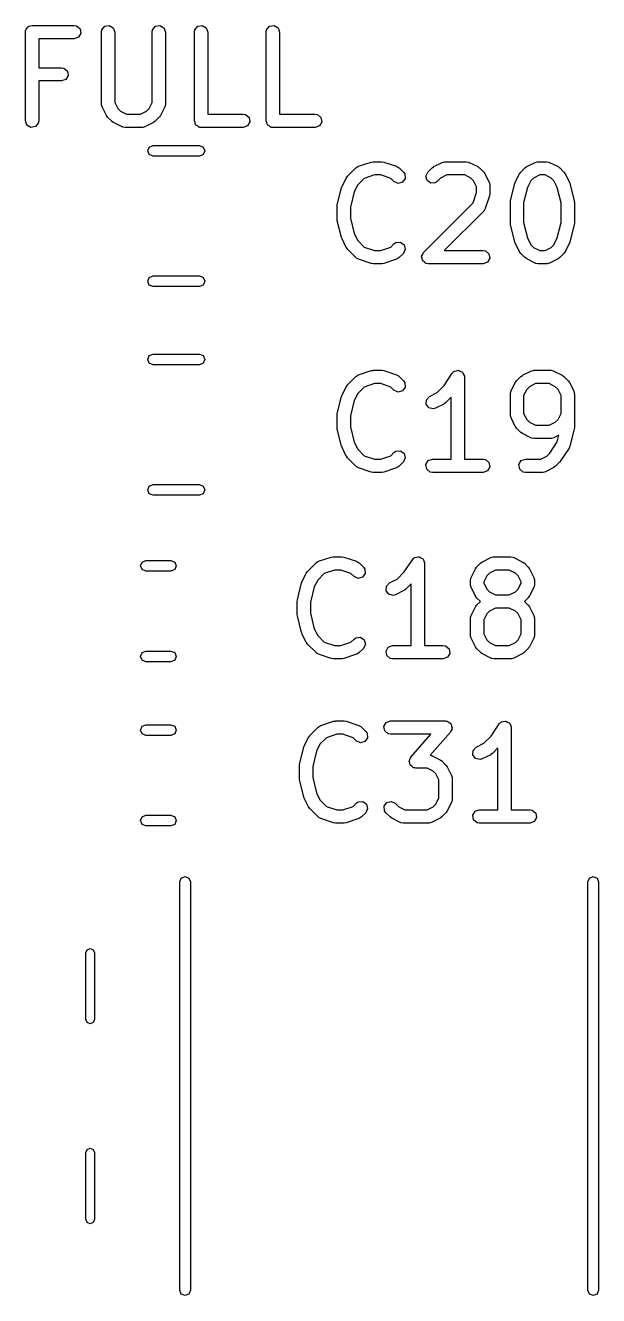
# Model space of a CAD drawing. Extents: x 22.5 to 93.3, y -73 to -49.
# Drawn here: x 75.71 to 82.17, y -63.41 to -49.1 of the extents above; entities that cross this region are included whole.
import ezdxf

# ---------------------------------------------------------------- set-up
doc = ezdxf.new("R2010")
doc.units = 0
doc.layers.add('BLACK', color=7, linetype='CONTINUOUS')

msp = doc.modelspace()

# ---------------------------------------------------------------- linework, layer by layer
at = {"layer": 'BLACK', "linetype": 'CONTINUOUS'}
for p, q in [((75.7131, -49.1776), (75.7148, -49.1679)), ((75.7131, -50.1776), (75.7131, -49.1776)), ((75.7142, -49.1646), (75.7159, -49.1617)), ((75.7148, -49.1679), (75.7142, -49.1646)), ((75.7159, -49.1617), (75.7176, -49.152)), ((75.7176, -49.152), (75.7301, -49.137)), ((75.7301, -49.137), (75.7399, -49.1202)), ((75.7399, -49.1202), (75.7462, -49.1179)), ((75.7462, -49.1179), (75.7506, -49.1127)), ((75.7506, -49.1127), (75.7698, -49.1093)), ((75.7698, -49.1093), (75.7881, -49.1026)), ((75.7881, -49.1026), (76.2643, -49.1026)), ((76.2643, -49.1026), (76.2899, -49.1071)), ((76.2899, -49.1071), (76.3292, -49.1401)), ((76.3381, -49.1906), (76.3125, -49.2351)), ((76.3292, -49.1401), (76.3381, -49.1906)), ((76.5702, -49.1776), (76.5748, -49.152)), ((76.5702, -49.9871), (76.5702, -49.1776)), ((76.5748, -49.152), (76.6077, -49.1127)), ((76.6077, -49.1127), (76.6583, -49.1038)), ((76.6583, -49.1038), (76.7027, -49.1294)), ((76.7027, -49.1294), (76.7202, -49.1776)), ((76.7202, -49.1776), (76.7202, -49.9694)), ((77.1417, -49.1776), (77.1462, -49.152)), ((77.1417, -49.9694), (77.1417, -49.1776)), ((77.1462, -49.152), (77.1792, -49.1127)), ((77.1792, -49.1127), (77.2297, -49.1038)), ((77.2297, -49.1038), (77.2741, -49.1294)), ((77.2741, -49.1294), (77.2917, -49.1776)), ((77.2917, -49.1776), (77.2917, -49.9871)), ((77.6179, -49.1776), (77.6224, -49.152)), ((77.6179, -50.1776), (77.6179, -49.1776)), ((77.6224, -49.152), (77.6554, -49.1127)), ((77.6554, -49.1127), (77.7059, -49.1038)), ((77.7059, -49.1038), (77.7503, -49.1294)), ((77.7503, -49.1294), (77.7679, -49.1776)), ((77.7679, -49.1776), (77.7679, -50.1026)), ((78.4274, -49.1776), (78.4319, -49.152)), ((78.4274, -50.1776), (78.4274, -49.1776)), ((78.4319, -49.152), (78.4649, -49.1127)), ((78.4649, -49.1127), (78.5154, -49.1038)), ((78.5154, -49.1038), (78.5598, -49.1294)), ((78.5598, -49.1294), (78.5774, -49.1776)), ((78.5774, -49.1776), (78.5774, -50.1026)), ((76.2643, -49.2526), (75.8631, -49.2526)), ((75.8631, -49.2526), (75.8631, -49.5788)), ((76.3125, -49.2351), (76.2643, -49.2526)), ((75.8631, -49.5788), (76.1214, -49.5788)), ((76.1214, -49.5788), (76.1471, -49.5833)), ((76.1471, -49.5833), (76.1864, -49.6163)), ((76.1864, -49.6163), (76.1953, -49.6668)), ((76.1214, -49.7288), (75.8631, -49.7288)), ((75.8631, -49.7288), (75.8631, -50.1776)), ((76.1696, -49.7113), (76.1214, -49.7288)), ((76.1953, -49.6668), (76.1696, -49.7113)), ((76.5718, -49.9914), (76.5702, -49.9871)), ((76.5707, -49.9957), (76.5718, -49.9914)), ((76.5782, -50.0207), (76.5707, -49.9957)), ((76.6258, -50.1159), (76.5782, -50.0207)), ((76.7202, -49.9694), (76.7545, -50.038)), ((76.7545, -50.038), (76.7849, -50.0684)), ((76.7849, -50.0684), (76.8534, -50.1026)), ((77.0085, -50.1026), (77.077, -50.0684)), ((77.077, -50.0684), (77.1074, -50.038)), ((77.1074, -50.038), (77.1417, -49.9694)), ((77.2837, -50.0207), (77.2361, -50.1159)), ((77.2843, -50.0162), (77.2837, -50.0207)), ((77.2871, -50.0128), (77.2843, -50.0162)), ((77.2917, -49.9871), (77.2871, -50.0128)), ((75.7306, -50.2258), (75.7131, -50.1776)), ((75.8586, -50.2033), (75.8256, -50.2426)), ((75.8631, -50.1776), (75.8586, -50.2033)), ((76.627, -50.117), (76.6258, -50.1159)), ((76.6398, -50.1354), (76.627, -50.117)), ((76.6874, -50.183), (76.6398, -50.1354)), ((76.6889, -50.1837), (76.6874, -50.183)), ((76.7069, -50.1971), (76.6889, -50.1837)), ((76.8022, -50.2447), (76.7069, -50.1971)), ((76.8534, -50.1026), (77.0085, -50.1026)), ((77.155, -50.1971), (77.0597, -50.2447)), ((77.1561, -50.1959), (77.155, -50.1971)), ((77.1745, -50.183), (77.1561, -50.1959)), ((77.2221, -50.1354), (77.1745, -50.183)), ((77.2228, -50.1339), (77.2221, -50.1354)), ((77.2361, -50.1159), (77.2228, -50.1339)), ((77.6245, -50.1959), (77.6179, -50.1776)), ((77.6279, -50.2151), (77.6245, -50.1959)), ((77.6331, -50.2195), (77.6279, -50.2151)), ((77.7679, -50.1026), (78.169, -50.1026)), ((78.169, -50.1026), (78.1947, -50.1071)), ((78.1947, -50.1071), (78.234, -50.1401)), ((78.2429, -50.1906), (78.2173, -50.2351)), ((78.234, -50.1401), (78.2429, -50.1906)), ((78.434, -50.1959), (78.4274, -50.1776)), ((78.4374, -50.2151), (78.434, -50.1959)), ((78.4426, -50.2195), (78.4374, -50.2151)), ((78.5774, -50.1026), (78.9786, -50.1026)), ((78.9786, -50.1026), (79.0042, -50.1071)), ((79.0042, -50.1071), (79.0435, -50.1401)), ((79.0524, -50.1906), (79.0268, -50.2351)), ((79.0435, -50.1401), (79.0524, -50.1906)), ((75.7751, -50.2515), (75.7306, -50.2258)), ((75.8256, -50.2426), (75.7751, -50.2515)), ((76.8066, -50.2452), (76.8022, -50.2447)), ((76.8101, -50.2481), (76.8066, -50.2452)), ((76.8357, -50.2526), (76.8101, -50.2481)), ((77.0262, -50.2526), (76.8357, -50.2526)), ((77.0304, -50.2511), (77.0262, -50.2526)), ((77.0348, -50.2521), (77.0304, -50.2511)), ((77.0597, -50.2447), (77.0348, -50.2521)), ((77.6354, -50.2258), (77.6331, -50.2195)), ((77.6523, -50.2356), (77.6354, -50.2258)), ((77.6672, -50.2481), (77.6523, -50.2356)), ((77.6769, -50.2498), (77.6672, -50.2481)), ((77.6798, -50.2515), (77.6769, -50.2498)), ((77.6831, -50.2509), (77.6798, -50.2515)), ((77.6929, -50.2526), (77.6831, -50.2509)), ((78.169, -50.2526), (77.6929, -50.2526)), ((78.2173, -50.2351), (78.169, -50.2526)), ((78.4449, -50.2258), (78.4426, -50.2195)), ((78.4618, -50.2356), (78.4449, -50.2258)), ((78.4767, -50.2481), (78.4618, -50.2356)), ((78.4865, -50.2498), (78.4767, -50.2481)), ((78.4894, -50.2515), (78.4865, -50.2498)), ((78.4926, -50.2509), (78.4894, -50.2515)), ((78.5024, -50.2526), (78.4926, -50.2509)), ((78.9786, -50.2526), (78.5024, -50.2526)), ((79.0268, -50.2351), (78.9786, -50.2526)), ((77.0912, -50.515), (77.1088, -50.4726)), ((77.1088, -50.4726), (77.1512, -50.455)), ((77.1512, -50.455), (77.6738, -50.455)), ((77.6738, -50.455), (77.7162, -50.4726)), ((77.7162, -50.4726), (77.7338, -50.515)), ((77.1088, -50.5574), (77.0912, -50.515)), ((77.1512, -50.575), (77.1088, -50.5574)), ((77.6738, -50.575), (77.1512, -50.575)), ((77.7162, -50.5574), (77.6738, -50.575)), ((77.7338, -50.515), (77.7162, -50.5574)), ((79.4674, -50.6891), (79.6102, -50.6415)), ((79.6102, -50.6415), (79.6324, -50.6382)), ((79.6324, -50.6382), (79.6339, -50.6376)), ((79.6339, -50.6376), (79.7292, -50.6376)), ((79.7292, -50.6376), (79.7512, -50.6415)), ((79.7512, -50.6415), (79.7529, -50.6415)), ((79.7529, -50.6415), (79.8957, -50.6891)), ((80.3147, -50.6932), (80.4099, -50.6455)), ((80.4099, -50.6455), (80.4349, -50.6381)), ((80.4349, -50.6381), (80.4392, -50.6392)), ((80.4392, -50.6392), (80.4435, -50.6376)), ((80.4435, -50.6376), (80.6815, -50.6376)), ((80.6815, -50.6376), (80.7072, -50.6421)), ((80.7072, -50.6421), (80.7106, -50.645)), ((80.7106, -50.645), (80.7151, -50.6455)), ((80.7151, -50.6455), (80.8103, -50.6932)), ((81.3623, -50.6932), (81.4575, -50.6455)), ((81.4575, -50.6455), (81.4825, -50.6381)), ((81.4825, -50.6381), (81.4869, -50.6392)), ((81.4869, -50.6392), (81.4911, -50.6376)), ((81.4911, -50.6376), (81.5863, -50.6376)), ((81.5863, -50.6376), (81.612, -50.6421)), ((81.612, -50.6421), (81.6154, -50.645)), ((81.6154, -50.645), (81.6198, -50.6455)), ((81.6198, -50.6455), (81.7151, -50.6932)), ((79.3428, -50.8024), (79.438, -50.7072)), ((79.438, -50.7072), (79.4594, -50.6923)), ((79.4594, -50.6923), (79.4638, -50.6919)), ((79.4638, -50.6919), (79.4674, -50.6891)), ((79.6461, -50.7876), (79.5316, -50.8258)), ((79.717, -50.7876), (79.6461, -50.7876)), ((79.8315, -50.8258), (79.717, -50.7876)), ((79.8957, -50.6891), (79.9186, -50.7015)), ((79.9186, -50.7015), (79.921, -50.7053)), ((79.921, -50.7053), (79.9251, -50.7072)), ((79.9251, -50.7072), (79.9727, -50.7548)), ((79.9727, -50.7548), (79.9876, -50.7762)), ((79.9876, -50.7762), (79.9921, -50.8273)), ((80.2259, -50.8013), (80.2476, -50.7548)), ((80.2476, -50.7548), (80.2952, -50.7072)), ((80.2952, -50.7072), (80.3135, -50.6943)), ((80.3135, -50.6943), (80.3147, -50.6932)), ((80.4612, -50.7876), (80.3926, -50.8219)), ((80.6638, -50.7876), (80.4612, -50.7876)), ((80.7324, -50.8219), (80.6638, -50.7876)), ((80.8103, -50.6932), (80.8283, -50.7065)), ((80.8283, -50.7065), (80.8298, -50.7072)), ((80.8298, -50.7072), (80.8774, -50.7548)), ((80.8774, -50.7548), (80.8903, -50.7732)), ((80.8903, -50.7732), (80.8915, -50.7743)), ((80.8915, -50.7743), (80.9391, -50.8696)), ((81.2335, -50.8696), (81.2811, -50.7743)), ((81.2811, -50.7743), (81.2945, -50.7563)), ((81.2945, -50.7563), (81.2952, -50.7548)), ((81.2952, -50.7548), (81.3428, -50.7072)), ((81.3428, -50.7072), (81.3612, -50.6943)), ((81.3612, -50.6943), (81.3623, -50.6932)), ((81.5088, -50.7876), (81.4403, -50.8219)), ((81.5686, -50.7876), (81.5088, -50.7876)), ((81.6371, -50.8219), (81.5686, -50.7876)), ((81.7151, -50.6932), (81.7331, -50.7065)), ((81.7331, -50.7065), (81.7346, -50.7072)), ((81.7346, -50.7072), (81.7822, -50.7548)), ((81.7822, -50.7548), (81.7951, -50.7732)), ((81.7951, -50.7732), (81.7962, -50.7743)), ((81.7962, -50.7743), (81.8439, -50.8696)), ((79.2278, -51.123), (79.2755, -50.9325)), ((79.2755, -50.9325), (79.2807, -50.9207)), ((79.2807, -50.9207), (79.2811, -50.9172)), ((79.2811, -50.9172), (79.3288, -50.8219)), ((79.3288, -50.8219), (79.3421, -50.8039)), ((79.3421, -50.8039), (79.3428, -50.8024)), ((79.4575, -50.8999), (79.419, -50.9769)), ((79.5316, -50.8258), (79.4575, -50.8999)), ((79.8666, -50.8609), (79.8315, -50.8258)), ((79.9131, -50.8826), (79.8666, -50.8609)), ((79.9627, -50.8693), (79.9131, -50.8826)), ((79.9921, -50.8273), (79.9627, -50.8693)), ((80.2392, -50.8509), (80.2259, -50.8013)), ((80.2812, -50.8803), (80.2392, -50.8509)), ((80.3323, -50.8758), (80.2812, -50.8803)), ((80.3536, -50.8609), (80.3323, -50.8758)), ((80.3926, -50.8219), (80.3536, -50.8609)), ((80.7628, -50.8523), (80.7324, -50.8219)), ((80.797, -50.9208), (80.7628, -50.8523)), ((80.797, -50.9862), (80.797, -50.9208)), ((80.9391, -50.8696), (80.9465, -50.8945)), ((80.9465, -50.8945), (80.9455, -50.8989)), ((80.9455, -50.8989), (80.947, -50.9031)), ((80.947, -50.9031), (80.947, -50.9983)), ((81.1802, -51.0754), (81.2278, -50.8849)), ((81.2278, -50.8849), (81.2331, -50.8731)), ((81.2331, -50.8731), (81.2335, -50.8696)), ((81.3714, -50.9293), (81.328, -51.1028)), ((81.4099, -50.8523), (81.3714, -50.9293)), ((81.4403, -50.8219), (81.4099, -50.8523)), ((81.6675, -50.8523), (81.6371, -50.8219)), ((81.706, -50.9293), (81.6675, -50.8523)), ((81.7494, -51.1028), (81.706, -50.9293)), ((81.8439, -50.8696), (81.8476, -50.882)), ((81.8476, -50.882), (81.8495, -50.8849)), ((81.8495, -50.8849), (81.8972, -51.0754)), ((79.419, -50.9769), (79.3756, -51.1504)), ((80.7589, -51.1007), (80.797, -50.9862)), ((80.9432, -51.0221), (80.8956, -51.1649)), ((80.947, -50.9983), (80.9431, -51.0204)), ((80.9431, -51.0204), (80.9432, -51.0221)), ((81.1806, -51.0788), (81.1802, -51.0754)), ((81.8972, -51.0754), (81.8982, -51.0903)), ((79.2256, -51.1412), (79.2282, -51.1264)), ((79.2256, -51.284), (79.2256, -51.1412)), ((79.2282, -51.1264), (79.2278, -51.123)), ((79.3756, -51.1504), (79.3756, -51.2748)), ((80.1999, -51.6596), (80.7589, -51.1007)), ((80.8774, -51.1942), (80.434, -51.6376)), ((80.8793, -51.1902), (80.8774, -51.1942)), ((80.8832, -51.1878), (80.8793, -51.1902)), ((80.8956, -51.1649), (80.8832, -51.1878)), ((81.178, -51.0936), (81.1806, -51.0788)), ((81.178, -51.3317), (81.178, -51.0936)), ((81.328, -51.1028), (81.328, -51.3224)), ((81.7494, -51.3224), (81.7494, -51.1028)), ((81.8982, -51.0903), (81.8994, -51.0936)), ((81.8994, -51.0936), (81.8994, -51.3317)), ((79.2268, -51.2873), (79.2256, -51.284)), ((79.2278, -51.3022), (79.2268, -51.2873)), ((79.2755, -51.4927), (79.2278, -51.3022)), ((79.3756, -51.2748), (79.419, -51.4483)), ((81.1792, -51.3349), (81.178, -51.3317)), ((81.1802, -51.3499), (81.1792, -51.3349)), ((81.2278, -51.5403), (81.1802, -51.3499)), ((81.328, -51.3224), (81.3714, -51.496)), ((81.706, -51.496), (81.7494, -51.3224)), ((81.8972, -51.3499), (81.8495, -51.5403)), ((81.8994, -51.3317), (81.8968, -51.3464)), ((81.8968, -51.3464), (81.8972, -51.3499)), ((79.2774, -51.4957), (79.2755, -51.4927)), ((79.2811, -51.5081), (79.2774, -51.4957)), ((79.419, -51.4483), (79.4575, -51.5253)), ((81.3714, -51.496), (81.4099, -51.573)), ((81.6675, -51.573), (81.706, -51.496)), ((79.3288, -51.6033), (79.2811, -51.5081)), ((79.3299, -51.6044), (79.3288, -51.6033)), ((79.3428, -51.6228), (79.3299, -51.6044)), ((79.438, -51.718), (79.3428, -51.6228)), ((79.4575, -51.5253), (79.5316, -51.5994)), ((79.5316, -51.5994), (79.6461, -51.6376)), ((79.6461, -51.6376), (79.717, -51.6376)), ((79.717, -51.6376), (79.8315, -51.5994)), ((79.8315, -51.5994), (79.8666, -51.5643)), ((79.8666, -51.5643), (79.8879, -51.5494)), ((79.8879, -51.5494), (79.9391, -51.5449)), ((79.9391, -51.5449), (79.9811, -51.5744)), ((79.9944, -51.6239), (79.9727, -51.6704)), ((79.9811, -51.5744), (79.9944, -51.6239)), ((80.434, -51.6376), (80.872, -51.6376)), ((80.872, -51.6376), (80.8977, -51.6421)), ((80.8977, -51.6421), (80.937, -51.6751)), ((81.2298, -51.5433), (81.2278, -51.5403)), ((81.2335, -51.5557), (81.2298, -51.5433)), ((81.2811, -51.6509), (81.2335, -51.5557)), ((81.4099, -51.573), (81.4403, -51.6034)), ((81.4403, -51.6034), (81.5088, -51.6376)), ((81.5088, -51.6376), (81.5686, -51.6376)), ((81.5686, -51.6376), (81.6371, -51.6034)), ((81.6371, -51.6034), (81.6675, -51.573)), ((81.8439, -51.5557), (81.7962, -51.6509)), ((81.8443, -51.5522), (81.8439, -51.5557)), ((81.8495, -51.5403), (81.8443, -51.5522)), ((79.4421, -51.7199), (79.438, -51.718)), ((79.4444, -51.7237), (79.4421, -51.7199)), ((79.4674, -51.7362), (79.4444, -51.7237)), ((79.6102, -51.7838), (79.4674, -51.7362)), ((79.6118, -51.7837), (79.6102, -51.7838)), ((79.6339, -51.7876), (79.6118, -51.7837)), ((79.7292, -51.7876), (79.6339, -51.7876)), ((79.7307, -51.7871), (79.7292, -51.7876)), ((79.7529, -51.7838), (79.7307, -51.7871)), ((79.8957, -51.7362), (79.7529, -51.7838)), ((79.8993, -51.7334), (79.8957, -51.7362)), ((79.9037, -51.733), (79.8993, -51.7334)), ((79.9251, -51.718), (79.9037, -51.733)), ((79.9727, -51.6704), (79.9251, -51.718)), ((80.1783, -51.7061), (80.1797, -51.703)), ((80.1841, -51.7279), (80.1783, -51.7061)), ((80.1791, -51.6996), (80.1904, -51.68)), ((80.1797, -51.703), (80.1791, -51.6996)), ((80.188, -51.7501), (80.1841, -51.7279)), ((80.1907, -51.7523), (80.188, -51.7501)), ((80.1904, -51.68), (80.1999, -51.6596)), ((80.1915, -51.7556), (80.1907, -51.7523)), ((80.21, -51.7686), (80.1915, -51.7556)), ((80.2273, -51.7831), (80.21, -51.7686)), ((80.2319, -51.7839), (80.2273, -51.7831)), ((80.2336, -51.7851), (80.2319, -51.7839)), ((80.2369, -51.7848), (80.2336, -51.7851)), ((80.253, -51.7876), (80.2369, -51.7848)), ((80.872, -51.7876), (80.253, -51.7876)), ((80.9202, -51.7701), (80.872, -51.7876)), ((80.9459, -51.7256), (80.9202, -51.7701)), ((80.937, -51.6751), (80.9459, -51.7256)), ((81.2823, -51.652), (81.2811, -51.6509)), ((81.2952, -51.6704), (81.2823, -51.652)), ((81.3428, -51.718), (81.2952, -51.6704)), ((81.3443, -51.7187), (81.3428, -51.718)), ((81.3623, -51.7321), (81.3443, -51.7187)), ((81.4575, -51.7797), (81.3623, -51.7321)), ((81.462, -51.7802), (81.4575, -51.7797)), ((81.4654, -51.7831), (81.462, -51.7802)), ((81.4911, -51.7876), (81.4654, -51.7831)), ((81.5863, -51.7876), (81.4911, -51.7876)), ((81.5905, -51.7861), (81.5863, -51.7876)), ((81.5949, -51.7871), (81.5905, -51.7861)), ((81.6198, -51.7797), (81.5949, -51.7871)), ((81.7151, -51.7321), (81.6198, -51.7797)), ((81.7162, -51.7309), (81.7151, -51.7321)), ((81.7346, -51.718), (81.7162, -51.7309)), ((81.7822, -51.6704), (81.7346, -51.718)), ((81.7829, -51.6689), (81.7822, -51.6704)), ((81.7962, -51.6509), (81.7829, -51.6689)), ((77.1088, -51.9426), (77.1512, -51.925)), ((77.1512, -51.925), (77.6738, -51.925)), ((77.6738, -51.925), (77.7162, -51.9426)), ((77.0912, -51.985), (77.1088, -51.9426)), ((77.1088, -52.0274), (77.0912, -51.985)), ((77.1512, -52.045), (77.1088, -52.0274)), ((77.6738, -52.045), (77.1512, -52.045)), ((77.7162, -52.0274), (77.6738, -52.045)), ((77.7162, -51.9426), (77.7338, -51.985)), ((77.7338, -51.985), (77.7162, -52.0274)), ((77.0912, -52.865), (77.1088, -52.8226)), ((77.1088, -52.9074), (77.0912, -52.865)), ((77.1088, -52.8226), (77.1512, -52.805)), ((77.1512, -52.925), (77.1088, -52.9074)), ((77.1512, -52.805), (77.6738, -52.805)), ((77.6738, -52.925), (77.1512, -52.925)), ((77.6738, -52.805), (77.7162, -52.8226)), ((77.7162, -52.9074), (77.6738, -52.925)), ((77.7162, -52.8226), (77.7338, -52.865)), ((77.7338, -52.865), (77.7162, -52.9074)), ((79.3428, -53.1524), (79.438, -53.0572)), ((79.438, -53.0572), (79.4594, -53.0423)), ((79.4594, -53.0423), (79.4638, -53.0419)), ((79.4638, -53.0419), (79.4674, -53.0391)), ((79.4674, -53.0391), (79.6102, -52.9915)), ((79.6102, -52.9915), (79.6324, -52.9882)), ((79.6324, -52.9882), (79.6339, -52.9876)), ((79.6339, -52.9876), (79.7292, -52.9876)), ((79.7292, -52.9876), (79.7512, -52.9915)), ((79.7512, -52.9915), (79.7529, -52.9915)), ((79.7529, -52.9915), (79.8957, -53.0391)), ((79.8957, -53.0391), (79.9186, -53.0515)), ((79.9186, -53.0515), (79.921, -53.0553)), ((79.921, -53.0553), (79.9251, -53.0572)), ((79.9251, -53.0572), (79.9727, -53.1048)), ((80.4328, -53.1577), (80.5239, -53.021)), ((80.5239, -53.021), (80.5419, -53.0022)), ((80.5419, -53.0022), (80.546, -53.001)), ((80.546, -53.001), (80.5488, -52.9977)), ((80.5488, -52.9977), (80.5702, -52.9939)), ((80.5702, -52.9939), (80.5911, -52.9878)), ((80.5911, -52.9878), (80.5951, -52.9895)), ((80.5951, -52.9895), (80.5993, -52.9888)), ((80.5993, -52.9888), (80.6182, -52.9996)), ((80.6182, -52.9996), (80.6381, -53.0084)), ((80.6381, -53.0084), (80.64, -53.0123)), ((80.64, -53.0123), (80.6438, -53.0144)), ((80.6438, -53.0144), (80.6512, -53.0349)), ((80.6512, -53.0349), (80.6609, -53.0544)), ((80.6609, -53.0544), (80.6598, -53.0586)), ((80.6598, -53.0586), (80.6613, -53.0626)), ((80.6613, -53.0626), (80.6613, -53.9876)), ((81.2476, -53.1048), (81.2952, -53.0572)), ((81.2952, -53.0572), (81.3135, -53.0443)), ((81.3135, -53.0443), (81.3147, -53.0432)), ((81.3147, -53.0432), (81.4099, -52.9955)), ((81.4099, -52.9955), (81.4349, -52.9881)), ((81.4349, -52.9881), (81.4392, -52.9892)), ((81.4392, -52.9892), (81.4435, -52.9876)), ((81.4435, -52.9876), (81.6339, -52.9876)), ((81.6339, -52.9876), (81.6596, -52.9921)), ((81.6596, -52.9921), (81.663, -52.995)), ((81.663, -52.995), (81.6675, -52.9955)), ((81.6675, -52.9955), (81.7627, -53.0432)), ((81.7627, -53.0432), (81.7807, -53.0565)), ((81.7807, -53.0565), (81.7822, -53.0572)), ((81.7822, -53.0572), (81.8298, -53.1048)), ((79.2811, -53.2672), (79.3288, -53.1719)), ((79.3288, -53.1719), (79.3421, -53.1539)), ((79.3421, -53.1539), (79.3428, -53.1524)), ((79.5316, -53.1758), (79.4575, -53.2499)), ((79.6461, -53.1376), (79.5316, -53.1758)), ((79.717, -53.1376), (79.6461, -53.1376)), ((79.8315, -53.1758), (79.717, -53.1376)), ((79.8666, -53.2109), (79.8315, -53.1758)), ((79.9131, -53.2326), (79.8666, -53.2109)), ((79.9627, -53.2193), (79.9131, -53.2326)), ((79.9921, -53.1773), (79.9627, -53.2193)), ((79.9727, -53.1048), (79.9876, -53.1262)), ((79.9876, -53.1262), (79.9921, -53.1773)), ((80.3514, -53.2391), (80.4328, -53.1577)), ((81.1854, -53.224), (81.1859, -53.2196)), ((81.1859, -53.2196), (81.2335, -53.1243)), ((81.2335, -53.1243), (81.2469, -53.1063)), ((81.2469, -53.1063), (81.2476, -53.1048)), ((81.3622, -53.2023), (81.328, -53.2708)), ((81.3926, -53.1719), (81.3622, -53.2023)), ((81.4612, -53.1376), (81.3926, -53.1719)), ((81.6162, -53.1376), (81.4612, -53.1376)), ((81.6847, -53.1719), (81.6162, -53.1376)), ((81.7151, -53.2023), (81.6847, -53.1719)), ((81.7494, -53.2708), (81.7151, -53.2023)), ((81.8298, -53.1048), (81.8427, -53.1232)), ((81.8427, -53.1232), (81.8439, -53.1243)), ((81.8439, -53.1243), (81.8915, -53.2196)), ((81.8915, -53.2196), (81.8989, -53.2445)), ((79.2278, -53.473), (79.2755, -53.2825)), ((79.2755, -53.2825), (79.2807, -53.2707)), ((79.2807, -53.2707), (79.2811, -53.2672)), ((79.419, -53.3269), (79.3756, -53.5004)), ((79.4575, -53.2499), (79.419, -53.3269)), ((80.2287, -53.3697), (80.2318, -53.3185)), ((80.2318, -53.3185), (80.2671, -53.2813)), ((80.2671, -53.2813), (80.3514, -53.2391)), ((80.4305, -53.3666), (80.4294, -53.3678)), ((80.4489, -53.3537), (80.4305, -53.3666)), ((80.5113, -53.2913), (80.4489, -53.3537)), ((80.5113, -53.9876), (80.5113, -53.2913)), ((81.178, -53.2531), (81.1825, -53.2274)), ((81.178, -53.4912), (81.178, -53.2531)), ((81.1825, -53.2274), (81.1854, -53.224)), ((81.328, -53.2708), (81.328, -53.4735)), ((81.7494, -53.4735), (81.7494, -53.2708)), ((81.8989, -53.2445), (81.8979, -53.2489)), ((81.8979, -53.2489), (81.8994, -53.2531)), ((81.8994, -53.2531), (81.8994, -53.634)), ((79.2256, -53.4912), (79.2282, -53.4764)), ((79.2256, -53.634), (79.2256, -53.4912)), ((79.2282, -53.4764), (79.2278, -53.473)), ((79.3756, -53.5004), (79.3756, -53.6248)), ((80.2593, -53.4109), (80.2287, -53.3697)), ((80.3092, -53.4228), (80.2593, -53.4109)), ((80.3341, -53.4154), (80.3092, -53.4228)), ((80.4294, -53.3678), (80.3341, -53.4154)), ((81.1795, -53.4954), (81.178, -53.4912)), ((81.1785, -53.4998), (81.1795, -53.4954)), ((81.1859, -53.5247), (81.1785, -53.4998)), ((81.328, -53.4735), (81.3622, -53.542)), ((81.7151, -53.542), (81.7494, -53.4735)), ((79.2268, -53.6373), (79.2256, -53.634)), ((79.2278, -53.6522), (79.2268, -53.6373)), ((79.2755, -53.8427), (79.2278, -53.6522)), ((79.3756, -53.6248), (79.419, -53.7983)), ((81.2335, -53.62), (81.1859, -53.5247)), ((81.2347, -53.6211), (81.2335, -53.62)), ((81.2476, -53.6395), (81.2347, -53.6211)), ((81.2952, -53.6871), (81.2476, -53.6395)), ((81.3622, -53.542), (81.3926, -53.5724)), ((81.3926, -53.5724), (81.4612, -53.6067)), ((81.4612, -53.6067), (81.6162, -53.6067)), ((81.6162, -53.6067), (81.6847, -53.5724)), ((81.6847, -53.5724), (81.7151, -53.542)), ((81.8972, -53.6522), (81.8495, -53.8427)), ((81.8994, -53.634), (81.8968, -53.6488)), ((81.8968, -53.6488), (81.8972, -53.6522)), ((81.2967, -53.6878), (81.2952, -53.6871)), ((81.3147, -53.7011), (81.2967, -53.6878)), ((81.4099, -53.7487), (81.3147, -53.7011)), ((81.4144, -53.7493), (81.4099, -53.7487)), ((81.4178, -53.7521), (81.4144, -53.7493)), ((81.4435, -53.7567), (81.4178, -53.7521)), ((81.6339, -53.7567), (81.4435, -53.7567)), ((81.6233, -53.9196), (81.7072, -53.7937)), ((81.6381, -53.7551), (81.6339, -53.7567)), ((81.6425, -53.7562), (81.6381, -53.7551)), ((81.6675, -53.7487), (81.6425, -53.7562)), ((81.7257, -53.7196), (81.6675, -53.7487)), ((81.7072, -53.7937), (81.7257, -53.7196)), ((79.2774, -53.8457), (79.2755, -53.8427)), ((79.2811, -53.8581), (79.2774, -53.8457)), ((79.3288, -53.9533), (79.2811, -53.8581)), ((79.419, -53.7983), (79.4575, -53.8753)), ((79.4575, -53.8753), (79.5316, -53.9494)), ((79.8315, -53.9494), (79.8666, -53.9143)), ((79.8666, -53.9143), (79.8879, -53.8994)), ((79.8879, -53.8994), (79.9391, -53.8949)), ((79.9391, -53.8949), (79.9811, -53.9244)), ((79.9811, -53.9244), (79.9944, -53.9739)), ((81.5895, -53.9534), (81.6233, -53.9196)), ((81.8392, -53.8661), (81.744, -54.009)), ((81.8393, -53.8657), (81.8392, -53.8661)), ((81.8495, -53.8427), (81.8393, -53.8657)), ((79.3299, -53.9544), (79.3288, -53.9533)), ((79.3428, -53.9728), (79.3299, -53.9544)), ((79.438, -54.068), (79.3428, -53.9728)), ((79.4421, -54.0699), (79.438, -54.068)), ((79.4444, -54.0737), (79.4421, -54.0699)), ((79.4674, -54.0862), (79.4444, -54.0737)), ((79.5316, -53.9494), (79.6461, -53.9876)), ((79.6461, -53.9876), (79.717, -53.9876)), ((79.717, -53.9876), (79.8315, -53.9494)), ((79.9251, -54.068), (79.9037, -54.083)), ((79.9727, -54.0204), (79.9251, -54.068)), ((79.9944, -53.9739), (79.9727, -54.0204)), ((80.2267, -54.0496), (80.2524, -54.0052)), ((80.2356, -54.1001), (80.2267, -54.0496)), ((80.2524, -54.0052), (80.3006, -53.9876)), ((80.3006, -53.9876), (80.5113, -53.9876)), ((80.6613, -53.9876), (80.872, -53.9876)), ((80.872, -53.9876), (80.8977, -53.9921)), ((80.8977, -53.9921), (80.937, -54.0251)), ((80.9459, -54.0756), (80.9202, -54.1201)), ((80.937, -54.0251), (80.9459, -54.0756)), ((81.2744, -54.0496), (81.3, -54.0052)), ((81.2833, -54.1001), (81.2744, -54.0496)), ((81.3, -54.0052), (81.3482, -53.9876)), ((81.3482, -53.9876), (81.521, -53.9876)), ((81.521, -53.9876), (81.5895, -53.9534)), ((81.6686, -54.0809), (81.6675, -54.0821)), ((81.687, -54.068), (81.6686, -54.0809)), ((81.7346, -54.0204), (81.687, -54.068)), ((81.7361, -54.0172), (81.7346, -54.0204)), ((81.744, -54.009), (81.7361, -54.0172)), ((79.6102, -54.1338), (79.4674, -54.0862)), ((79.6118, -54.1337), (79.6102, -54.1338)), ((79.6339, -54.1376), (79.6118, -54.1337)), ((79.7292, -54.1376), (79.6339, -54.1376)), ((79.7307, -54.1371), (79.7292, -54.1376)), ((79.7529, -54.1338), (79.7307, -54.1371)), ((79.8957, -54.0862), (79.7529, -54.1338)), ((79.8993, -54.0834), (79.8957, -54.0862)), ((79.9037, -54.083), (79.8993, -54.0834)), ((80.2749, -54.1331), (80.2356, -54.1001)), ((80.3006, -54.1376), (80.2749, -54.1331)), ((80.872, -54.1376), (80.3006, -54.1376)), ((80.9202, -54.1201), (80.872, -54.1376)), ((81.3226, -54.1331), (81.2833, -54.1001)), ((81.3482, -54.1376), (81.3226, -54.1331)), ((81.5387, -54.1376), (81.3482, -54.1376)), ((81.5429, -54.1361), (81.5387, -54.1376)), ((81.5473, -54.1371), (81.5429, -54.1361)), ((81.5722, -54.1297), (81.5473, -54.1371)), ((81.6675, -54.0821), (81.5722, -54.1297)), ((77.0912, -54.335), (77.1088, -54.2926)), ((77.1088, -54.3774), (77.0912, -54.335)), ((77.1088, -54.2926), (77.1512, -54.275)), ((77.1512, -54.275), (77.6738, -54.275)), ((77.6738, -54.275), (77.7162, -54.2926)), ((77.7162, -54.2926), (77.7338, -54.335)), ((77.7338, -54.335), (77.7162, -54.3774)), ((77.1512, -54.395), (77.1088, -54.3774)), ((77.6738, -54.395), (77.1512, -54.395)), ((77.7162, -54.3774), (77.6738, -54.395)), ((77.0119, -55.19), (77.0295, -55.1476)), ((77.0295, -55.2324), (77.0119, -55.19)), ((77.0295, -55.1476), (77.0719, -55.13)), ((77.0719, -55.13), (77.3531, -55.13)), ((77.3531, -55.13), (77.3955, -55.1476)), ((77.3955, -55.1476), (77.4131, -55.19)), ((77.4131, -55.19), (77.3955, -55.2324)), ((78.8928, -55.2524), (78.988, -55.1572)), ((78.988, -55.1572), (79.0094, -55.1423)), ((79.0094, -55.1423), (79.0138, -55.1419)), ((79.0138, -55.1419), (79.0174, -55.1391)), ((79.0174, -55.1391), (79.1602, -55.0915)), ((79.1602, -55.0915), (79.1824, -55.0882)), ((79.1824, -55.0882), (79.1839, -55.0876)), ((79.1839, -55.0876), (79.2792, -55.0876)), ((79.2792, -55.0876), (79.3012, -55.0915)), ((79.3012, -55.0915), (79.3029, -55.0915)), ((79.3029, -55.0915), (79.4457, -55.1391)), ((79.4457, -55.1391), (79.4686, -55.1515)), ((79.4686, -55.1515), (79.471, -55.1553)), ((79.471, -55.1553), (79.4751, -55.1572)), ((79.4751, -55.1572), (79.5227, -55.2048)), ((79.5227, -55.2048), (79.5376, -55.2262)), ((79.5376, -55.2262), (79.5421, -55.2773)), ((79.9828, -55.2577), (80.0739, -55.121)), ((80.0739, -55.121), (80.0919, -55.1022)), ((80.0919, -55.1022), (80.096, -55.101)), ((80.096, -55.101), (80.0988, -55.0977)), ((80.0988, -55.0977), (80.1202, -55.0939)), ((80.1202, -55.0939), (80.1411, -55.0878)), ((80.1411, -55.0878), (80.1451, -55.0895)), ((80.1451, -55.0895), (80.1493, -55.0888)), ((80.1493, -55.0888), (80.1682, -55.0996)), ((80.1682, -55.0996), (80.1881, -55.1084)), ((80.1881, -55.1084), (80.19, -55.1123)), ((80.19, -55.1123), (80.1938, -55.1144)), ((80.1938, -55.1144), (80.2012, -55.1349)), ((80.2012, -55.1349), (80.2109, -55.1544)), ((80.2109, -55.1544), (80.2098, -55.1586)), ((80.2098, -55.1586), (80.2113, -55.1626)), ((80.2113, -55.1626), (80.2113, -56.0876)), ((80.7359, -55.3196), (80.7835, -55.2243)), ((80.7835, -55.2243), (80.7969, -55.2063)), ((80.7969, -55.2063), (80.7976, -55.2048)), ((80.7976, -55.2048), (80.8452, -55.1572)), ((80.8452, -55.1572), (80.8635, -55.1443)), ((80.8635, -55.1443), (80.8647, -55.1432)), ((80.8647, -55.1432), (80.9599, -55.0955)), ((80.9599, -55.0955), (80.9849, -55.0881)), ((80.9849, -55.0881), (80.9892, -55.0892)), ((80.9892, -55.0892), (80.9935, -55.0876)), ((80.9935, -55.0876), (81.1839, -55.0876)), ((81.1839, -55.0876), (81.2096, -55.0921)), ((81.2096, -55.0921), (81.213, -55.095)), ((81.213, -55.095), (81.2175, -55.0955)), ((81.2175, -55.0955), (81.3127, -55.1432)), ((81.3127, -55.1432), (81.3307, -55.1565)), ((81.3307, -55.1565), (81.3322, -55.1572)), ((81.3322, -55.1572), (81.3798, -55.2048)), ((81.3798, -55.2048), (81.3927, -55.2232)), ((81.3927, -55.2232), (81.3939, -55.2243)), ((81.3939, -55.2243), (81.4415, -55.3196)), ((77.0719, -55.25), (77.0295, -55.2324)), ((77.3531, -55.25), (77.0719, -55.25)), ((77.3955, -55.2324), (77.3531, -55.25)), ((78.8307, -55.3707), (78.8311, -55.3672)), ((78.8311, -55.3672), (78.8788, -55.2719)), ((78.8788, -55.2719), (78.8921, -55.2539)), ((78.8921, -55.2539), (78.8928, -55.2524)), ((79.0075, -55.3499), (78.969, -55.4269)), ((79.0816, -55.2758), (79.0075, -55.3499)), ((79.1961, -55.2376), (79.0816, -55.2758)), ((79.267, -55.2376), (79.1961, -55.2376)), ((79.3815, -55.2758), (79.267, -55.2376)), ((79.4166, -55.3109), (79.3815, -55.2758)), ((79.4631, -55.3326), (79.4166, -55.3109)), ((79.5127, -55.3193), (79.4631, -55.3326)), ((79.5421, -55.2773), (79.5127, -55.3193)), ((79.8171, -55.3813), (79.9014, -55.3391)), ((79.9014, -55.3391), (79.9828, -55.2577)), ((80.728, -55.3531), (80.7325, -55.3274)), ((80.728, -55.4007), (80.728, -55.3531)), ((80.7325, -55.3274), (80.7354, -55.324)), ((80.7354, -55.324), (80.7359, -55.3196)), ((80.9122, -55.3023), (80.878, -55.3708)), ((80.9426, -55.2719), (80.9122, -55.3023)), ((81.0112, -55.2376), (80.9426, -55.2719)), ((81.1662, -55.2376), (81.0112, -55.2376)), ((81.2347, -55.2719), (81.1662, -55.2376)), ((81.2651, -55.3023), (81.2347, -55.2719)), ((81.2994, -55.3708), (81.2651, -55.3023)), ((81.4415, -55.3196), (81.4489, -55.3445)), ((81.4489, -55.3445), (81.4479, -55.3489)), ((81.4479, -55.3489), (81.4494, -55.3531)), ((81.4494, -55.3531), (81.4494, -55.4007)), ((78.7778, -55.573), (78.8255, -55.3825)), ((78.8255, -55.3825), (78.8307, -55.3707)), ((78.969, -55.4269), (78.9256, -55.6004)), ((79.7787, -55.4697), (79.7818, -55.4185)), ((79.8093, -55.5109), (79.7787, -55.4697)), ((79.7818, -55.4185), (79.8171, -55.3813)), ((79.8592, -55.5228), (79.8093, -55.5109)), ((79.9794, -55.4678), (79.8841, -55.5154)), ((79.9805, -55.4666), (79.9794, -55.4678)), ((79.9989, -55.4537), (79.9805, -55.4666)), ((80.0613, -55.3913), (79.9989, -55.4537)), ((80.0613, -56.0876), (80.0613, -55.3913)), ((80.7295, -55.4049), (80.728, -55.4007)), ((80.7285, -55.4093), (80.7295, -55.4049)), ((80.7359, -55.4343), (80.7285, -55.4093)), ((80.7835, -55.5295), (80.7359, -55.4343)), ((80.878, -55.3708), (80.878, -55.383)), ((80.878, -55.383), (80.9122, -55.4515)), ((80.9122, -55.4515), (80.9426, -55.4819)), ((80.9426, -55.4819), (81.0112, -55.5162)), ((81.1662, -55.5162), (81.2347, -55.4819)), ((81.2347, -55.4819), (81.2651, -55.4515)), ((81.2651, -55.4515), (81.2994, -55.383)), ((81.2994, -55.383), (81.2994, -55.3708)), ((81.4415, -55.4343), (81.3939, -55.5295)), ((81.442, -55.4298), (81.4415, -55.4343)), ((81.4449, -55.4264), (81.442, -55.4298)), ((81.4494, -55.4007), (81.4449, -55.4264)), ((78.7756, -55.5912), (78.7782, -55.5764)), ((78.7756, -55.734), (78.7756, -55.5912)), ((78.7782, -55.5764), (78.7778, -55.573)), ((78.9256, -55.6004), (78.9256, -55.7248)), ((79.8841, -55.5154), (79.8592, -55.5228)), ((80.7359, -55.7481), (80.7835, -55.6529)), ((80.7847, -55.5306), (80.7835, -55.5295)), ((80.7835, -55.6529), (80.7969, -55.6349)), ((80.7976, -55.549), (80.7847, -55.5306)), ((80.7969, -55.6349), (80.7976, -55.6334)), ((80.8398, -55.5912), (80.7976, -55.549)), ((80.7976, -55.6334), (80.8398, -55.5912)), ((81.0112, -55.5162), (81.1662, -55.5162)), ((81.3798, -55.549), (81.3376, -55.5912)), ((81.3376, -55.5912), (81.3798, -55.6334)), ((81.3805, -55.5475), (81.3798, -55.549)), ((81.3798, -55.6334), (81.3927, -55.6518)), ((81.3939, -55.5295), (81.3805, -55.5475)), ((81.3927, -55.6518), (81.3939, -55.6529)), ((81.3939, -55.6529), (81.4415, -55.7481)), ((78.7768, -55.7373), (78.7756, -55.734)), ((78.7778, -55.7522), (78.7768, -55.7373)), ((78.8255, -55.9427), (78.7778, -55.7522)), ((78.9256, -55.7248), (78.969, -55.8983)), ((80.728, -55.7817), (80.7325, -55.756)), ((80.728, -55.9721), (80.728, -55.7817)), ((80.7325, -55.756), (80.7354, -55.7526)), ((80.7354, -55.7526), (80.7359, -55.7481)), ((80.9122, -55.7309), (80.878, -55.7994)), ((80.9426, -55.7004), (80.9122, -55.7309)), ((81.0112, -55.6662), (80.9426, -55.7004)), ((81.1662, -55.6662), (81.0112, -55.6662)), ((81.2347, -55.7004), (81.1662, -55.6662)), ((81.2651, -55.7309), (81.2347, -55.7004)), ((81.2994, -55.7994), (81.2651, -55.7309)), ((81.4415, -55.7481), (81.4489, -55.7731)), ((81.4489, -55.7731), (81.4479, -55.7775)), ((81.4479, -55.7775), (81.4494, -55.7817)), ((81.4494, -55.7817), (81.4494, -55.9721)), ((78.969, -55.8983), (79.0075, -55.9753)), ((80.878, -55.7994), (80.878, -55.9544)), ((81.2994, -55.9544), (81.2994, -55.7994)), ((78.8274, -55.9457), (78.8255, -55.9427)), ((78.8311, -55.9581), (78.8274, -55.9457)), ((78.8788, -56.0533), (78.8311, -55.9581)), ((78.8799, -56.0544), (78.8788, -56.0533)), ((78.8928, -56.0728), (78.8799, -56.0544)), ((78.988, -56.168), (78.8928, -56.0728)), ((79.0075, -55.9753), (79.0816, -56.0494)), ((79.0816, -56.0494), (79.1961, -56.0876)), ((79.267, -56.0876), (79.3815, -56.0494)), ((79.3815, -56.0494), (79.4166, -56.0143)), ((79.4166, -56.0143), (79.4379, -55.9994)), ((79.4379, -55.9994), (79.4891, -55.9949)), ((79.4891, -55.9949), (79.5311, -56.0244)), ((79.5444, -56.0739), (79.5227, -56.1204)), ((79.5311, -56.0244), (79.5444, -56.0739)), ((80.7295, -55.9764), (80.728, -55.9721)), ((80.7285, -55.9807), (80.7295, -55.9764)), ((80.7359, -56.0057), (80.7285, -55.9807)), ((80.7835, -56.1009), (80.7359, -56.0057)), ((80.878, -55.9544), (80.9122, -56.023)), ((80.9122, -56.023), (80.9426, -56.0534)), ((80.9426, -56.0534), (81.0112, -56.0876)), ((81.1662, -56.0876), (81.2347, -56.0534)), ((81.2347, -56.0534), (81.2651, -56.023)), ((81.2651, -56.023), (81.2994, -55.9544)), ((81.4415, -56.0057), (81.3939, -56.1009)), ((81.442, -56.0012), (81.4415, -56.0057)), ((81.4449, -55.9978), (81.442, -56.0012)), ((81.4494, -55.9721), (81.4449, -55.9978)), ((77.0119, -56.21), (77.0295, -56.1676)), ((77.0295, -56.2524), (77.0119, -56.21)), ((77.0295, -56.1676), (77.0719, -56.15)), ((77.0719, -56.15), (77.3531, -56.15)), ((77.3531, -56.15), (77.3955, -56.1676)), ((77.3955, -56.1676), (77.4131, -56.21)), ((77.4131, -56.21), (77.3955, -56.2524)), ((78.9921, -56.1699), (78.988, -56.168)), ((78.9944, -56.1737), (78.9921, -56.1699)), ((79.0174, -56.1862), (78.9944, -56.1737)), ((79.1602, -56.2338), (79.0174, -56.1862)), ((79.1961, -56.0876), (79.267, -56.0876)), ((79.4457, -56.1862), (79.3029, -56.2338)), ((79.4493, -56.1834), (79.4457, -56.1862)), ((79.4537, -56.183), (79.4493, -56.1834)), ((79.4751, -56.168), (79.4537, -56.183)), ((79.5227, -56.1204), (79.4751, -56.168)), ((79.7767, -56.1496), (79.8024, -56.1052)), ((79.7856, -56.2001), (79.7767, -56.1496)), ((79.8249, -56.2331), (79.7856, -56.2001)), ((79.8024, -56.1052), (79.8506, -56.0876)), ((79.8506, -56.0876), (80.0613, -56.0876)), ((80.2113, -56.0876), (80.422, -56.0876)), ((80.422, -56.0876), (80.4477, -56.0921)), ((80.4702, -56.2201), (80.422, -56.2376)), ((80.4477, -56.0921), (80.487, -56.1251)), ((80.4959, -56.1756), (80.4702, -56.2201)), ((80.487, -56.1251), (80.4959, -56.1756)), ((80.7847, -56.102), (80.7835, -56.1009)), ((80.7976, -56.1204), (80.7847, -56.102)), ((80.8452, -56.168), (80.7976, -56.1204)), ((80.8467, -56.1687), (80.8452, -56.168)), ((80.8647, -56.1821), (80.8467, -56.1687)), ((80.9599, -56.2297), (80.8647, -56.1821)), ((81.0112, -56.0876), (81.1662, -56.0876)), ((81.3127, -56.1821), (81.2175, -56.2297)), ((81.3138, -56.1809), (81.3127, -56.1821)), ((81.3322, -56.168), (81.3138, -56.1809)), ((81.3798, -56.1204), (81.3322, -56.168)), ((81.3805, -56.1189), (81.3798, -56.1204)), ((81.3939, -56.1009), (81.3805, -56.1189)), ((77.0719, -56.27), (77.0295, -56.2524)), ((77.3531, -56.27), (77.0719, -56.27)), ((77.3955, -56.2524), (77.3531, -56.27)), ((79.1618, -56.2337), (79.1602, -56.2338)), ((79.1839, -56.2376), (79.1618, -56.2337)), ((79.2792, -56.2376), (79.1839, -56.2376)), ((79.2807, -56.2371), (79.2792, -56.2376)), ((79.3029, -56.2338), (79.2807, -56.2371)), ((79.8506, -56.2376), (79.8249, -56.2331)), ((80.422, -56.2376), (79.8506, -56.2376)), ((80.9644, -56.2302), (80.9599, -56.2297)), ((80.9678, -56.2331), (80.9644, -56.2302)), ((80.9935, -56.2376), (80.9678, -56.2331)), ((81.1839, -56.2376), (80.9935, -56.2376)), ((81.1881, -56.2361), (81.1839, -56.2376)), ((81.1925, -56.2371), (81.1881, -56.2361)), ((81.2175, -56.2297), (81.1925, -56.2371)), ((79.0424, -56.9891), (79.1852, -56.9415)), ((79.1852, -56.9415), (79.2074, -56.9382)), ((79.2074, -56.9382), (79.2089, -56.9376)), ((79.2089, -56.9376), (79.3042, -56.9376)), ((79.3042, -56.9376), (79.3262, -56.9415)), ((79.3262, -56.9415), (79.3279, -56.9415)), ((79.3279, -56.9415), (79.4707, -56.9891)), ((79.7798, -56.9552), (79.828, -56.9376)), ((79.828, -56.9376), (80.447, -56.9376)), ((80.447, -56.9376), (80.4581, -56.9396)), ((80.4581, -56.9396), (80.4616, -56.939)), ((80.4616, -56.939), (80.4642, -56.9407)), ((80.4642, -56.9407), (80.4727, -56.9421)), ((80.4727, -56.9421), (80.4882, -56.9551)), ((81.0976, -56.9439), (81.1185, -56.9378)), ((81.1185, -56.9378), (81.1225, -56.9395)), ((81.1225, -56.9395), (81.1267, -56.9388)), ((81.1267, -56.9388), (81.1456, -56.9496)), ((77.0119, -57.04), (77.0295, -56.9976)), ((77.0295, -57.0824), (77.0119, -57.04)), ((77.0295, -56.9976), (77.0719, -56.98)), ((77.0719, -57.1), (77.0295, -57.0824)), ((77.0719, -56.98), (77.3531, -56.98)), ((77.3531, -56.98), (77.3955, -56.9976)), ((77.3955, -57.0824), (77.3531, -57.1)), ((77.3955, -56.9976), (77.4131, -57.04)), ((77.4131, -57.04), (77.3955, -57.0824)), ((78.9178, -57.1024), (79.013, -57.0072)), ((79.013, -57.0072), (79.0344, -56.9923)), ((79.0344, -56.9923), (79.0388, -56.9919)), ((79.0388, -56.9919), (79.0424, -56.9891)), ((79.4707, -56.9891), (79.4936, -57.0015)), ((79.4936, -57.0015), (79.496, -57.0053)), ((79.496, -57.0053), (79.5001, -57.0072)), ((79.5001, -57.0072), (79.5477, -57.0548)), ((79.5477, -57.0548), (79.5626, -57.0762)), ((79.5626, -57.0762), (79.5671, -57.1273)), ((79.7541, -56.9996), (79.7798, -56.9552)), ((79.763, -57.0501), (79.7541, -56.9996)), ((79.8023, -57.0831), (79.763, -57.0501)), ((79.828, -57.0876), (79.8023, -57.0831)), ((80.5035, -57.062), (80.276, -57.322)), ((80.4882, -56.9551), (80.5055, -56.9656)), ((80.5108, -57.0432), (80.5035, -57.062)), ((80.5055, -56.9656), (80.5074, -56.9713)), ((80.5074, -56.9713), (80.512, -56.9751)), ((80.5209, -57.0256), (80.5108, -57.0432)), ((80.512, -56.9751), (80.5155, -56.995)), ((80.5155, -56.995), (80.522, -57.0142)), ((80.522, -57.0142), (80.5198, -57.0197)), ((80.5198, -57.0197), (80.5209, -57.0256)), ((80.9602, -57.1077), (81.0513, -56.971)), ((81.0513, -56.971), (81.0693, -56.9522)), ((81.0693, -56.9522), (81.0734, -56.951)), ((81.0734, -56.951), (81.0762, -56.9477)), ((81.0762, -56.9477), (81.0976, -56.9439)), ((81.1456, -56.9496), (81.1655, -56.9584)), ((81.1655, -56.9584), (81.1674, -56.9623)), ((81.1674, -56.9623), (81.1711, -56.9644)), ((81.1711, -56.9644), (81.1786, -56.9849)), ((81.1786, -56.9849), (81.1882, -57.0044)), ((81.1882, -57.0044), (81.1872, -57.0086)), ((81.1872, -57.0086), (81.1887, -57.0126)), ((81.1887, -57.0126), (81.1887, -57.9376)), ((77.3531, -57.1), (77.0719, -57.1)), ((78.8505, -57.2325), (78.8557, -57.2207)), ((78.8557, -57.2207), (78.8561, -57.2172)), ((78.8561, -57.2172), (78.9038, -57.1219)), ((78.9038, -57.1219), (78.9171, -57.1039)), ((78.9171, -57.1039), (78.9178, -57.1024)), ((79.0325, -57.1999), (78.994, -57.2769)), ((79.1066, -57.1258), (79.0325, -57.1999)), ((79.2211, -57.0876), (79.1066, -57.1258)), ((79.292, -57.0876), (79.2211, -57.0876)), ((79.4065, -57.1258), (79.292, -57.0876)), ((79.4416, -57.1609), (79.4065, -57.1258)), ((79.4881, -57.1826), (79.4416, -57.1609)), ((79.5377, -57.1693), (79.4881, -57.1826)), ((79.5671, -57.1273), (79.5377, -57.1693)), ((80.2817, -57.0876), (79.828, -57.0876)), ((80.0572, -57.3442), (80.2817, -57.0876)), ((80.7944, -57.2313), (80.8788, -57.1891)), ((80.8788, -57.1891), (80.9602, -57.1077)), ((78.8028, -57.423), (78.8505, -57.2325)), ((78.994, -57.2769), (78.9506, -57.4504)), ((80.0398, -57.3805), (80.0499, -57.363)), ((80.0499, -57.363), (80.0572, -57.3442)), ((80.276, -57.322), (80.2822, -57.3231)), ((80.2822, -57.3231), (80.2856, -57.326)), ((80.2856, -57.326), (80.2901, -57.3265)), ((80.2901, -57.3265), (80.3853, -57.3741)), ((80.7561, -57.3197), (80.7592, -57.2685)), ((80.7867, -57.3609), (80.7561, -57.3197)), ((80.7592, -57.2685), (80.7944, -57.2313)), ((80.8366, -57.3728), (80.7867, -57.3609)), ((80.8615, -57.3654), (80.8366, -57.3728)), ((80.9568, -57.3178), (80.8615, -57.3654)), ((80.9579, -57.3166), (80.9568, -57.3178)), ((80.9762, -57.3037), (80.9579, -57.3166)), ((81.0387, -57.2413), (80.9762, -57.3037)), ((81.0387, -57.9376), (81.0387, -57.2413)), ((78.8006, -57.4412), (78.8032, -57.4264)), ((78.8006, -57.584), (78.8006, -57.4412)), ((78.8032, -57.4264), (78.8028, -57.423)), ((78.9506, -57.4504), (78.9506, -57.5748)), ((80.0387, -57.392), (80.0409, -57.3864)), ((80.0452, -57.4112), (80.0387, -57.392)), ((80.0409, -57.3864), (80.0398, -57.3805)), ((80.0487, -57.4311), (80.0452, -57.4112)), ((80.0533, -57.4349), (80.0487, -57.4311)), ((80.0553, -57.4406), (80.0533, -57.4349)), ((80.0725, -57.4511), (80.0553, -57.4406)), ((80.088, -57.464), (80.0725, -57.4511)), ((80.0965, -57.4655), (80.088, -57.464)), ((80.0991, -57.4671), (80.0965, -57.4655)), ((80.1026, -57.4666), (80.0991, -57.4671)), ((80.1137, -57.4686), (80.1026, -57.4666)), ((80.2388, -57.4686), (80.1137, -57.4686)), ((80.3074, -57.5028), (80.2388, -57.4686)), ((80.3378, -57.5332), (80.3074, -57.5028)), ((80.3853, -57.3741), (80.4033, -57.3875)), ((80.4033, -57.3875), (80.4048, -57.3882)), ((80.4048, -57.3882), (80.4524, -57.4358)), ((80.4524, -57.4358), (80.4653, -57.4541)), ((80.4653, -57.4541), (80.4665, -57.4553)), ((80.4665, -57.4553), (80.5141, -57.5505)), ((78.8018, -57.5873), (78.8006, -57.584)), ((78.8028, -57.6022), (78.8018, -57.5873)), ((78.8505, -57.7927), (78.8028, -57.6022)), ((78.9506, -57.5748), (78.994, -57.7483)), ((80.372, -57.6018), (80.3378, -57.5332)), ((80.372, -57.8044), (80.372, -57.6018)), ((80.5141, -57.5505), (80.5215, -57.5755)), ((80.5215, -57.5755), (80.5205, -57.5798)), ((80.5205, -57.5798), (80.522, -57.584)), ((80.522, -57.584), (80.522, -57.8221)), ((78.8524, -57.7957), (78.8505, -57.7927)), ((78.8561, -57.8081), (78.8524, -57.7957)), ((78.994, -57.7483), (79.0325, -57.8253)), ((78.9038, -57.9033), (78.8561, -57.8081)), ((78.9049, -57.9044), (78.9038, -57.9033)), ((78.9178, -57.9228), (78.9049, -57.9044)), ((79.013, -58.018), (78.9178, -57.9228)), ((79.0325, -57.8253), (79.1066, -57.8994)), ((79.1066, -57.8994), (79.2211, -57.9376)), ((79.2211, -57.9376), (79.292, -57.9376)), ((79.292, -57.9376), (79.4065, -57.8994)), ((79.4065, -57.8994), (79.4416, -57.8643)), ((79.4416, -57.8643), (79.4629, -57.8494)), ((79.4629, -57.8494), (79.5141, -57.8449)), ((79.5141, -57.8449), (79.5561, -57.8744)), ((79.5694, -57.9239), (79.5477, -57.9704)), ((79.5561, -57.8744), (79.5694, -57.9239)), ((79.7555, -57.898), (79.785, -57.8559)), ((79.76, -57.9491), (79.7555, -57.898)), ((79.785, -57.8559), (79.8345, -57.8427)), ((79.8345, -57.8427), (79.881, -57.8643)), ((79.881, -57.8643), (79.92, -57.9034)), ((79.92, -57.9034), (79.9885, -57.9376)), ((79.9885, -57.9376), (80.2388, -57.9376)), ((80.2388, -57.9376), (80.3074, -57.9034)), ((80.3074, -57.9034), (80.3378, -57.873)), ((80.3378, -57.873), (80.372, -57.8044)), ((80.5141, -57.8557), (80.4665, -57.9509)), ((80.5146, -57.8512), (80.5141, -57.8557)), ((80.5175, -57.8478), (80.5146, -57.8512)), ((80.522, -57.8221), (80.5175, -57.8478)), ((80.7798, -57.9552), (80.828, -57.9376)), ((80.828, -57.9376), (81.0387, -57.9376)), ((81.1887, -57.9376), (81.3994, -57.9376)), ((81.3994, -57.9376), (81.4251, -57.9421)), ((81.4251, -57.9421), (81.4644, -57.9751)), ((77.0119, -58.06), (77.0295, -58.0176)), ((77.0295, -58.1024), (77.0119, -58.06)), ((77.0295, -58.0176), (77.0719, -58)), ((77.0719, -58), (77.3531, -58)), ((77.3531, -58), (77.3955, -58.0176)), ((77.3955, -58.0176), (77.4131, -58.06)), ((77.4131, -58.06), (77.3955, -58.1024)), ((79.0171, -58.0199), (79.013, -58.018)), ((79.0194, -58.0237), (79.0171, -58.0199)), ((79.0424, -58.0362), (79.0194, -58.0237)), ((79.1852, -58.0838), (79.0424, -58.0362)), ((79.1868, -58.0837), (79.1852, -58.0838)), ((79.2089, -58.0876), (79.1868, -58.0837)), ((79.3042, -58.0876), (79.2089, -58.0876)), ((79.3057, -58.0871), (79.3042, -58.0876)), ((79.3279, -58.0838), (79.3057, -58.0871)), ((79.4707, -58.0362), (79.3279, -58.0838)), ((79.4743, -58.0334), (79.4707, -58.0362)), ((79.4787, -58.033), (79.4743, -58.0334)), ((79.5001, -58.018), (79.4787, -58.033)), ((79.5477, -57.9704), (79.5001, -58.018)), ((79.7749, -57.9704), (79.76, -57.9491)), ((79.8226, -58.018), (79.7749, -57.9704)), ((79.824, -58.0187), (79.8226, -58.018)), ((79.8421, -58.0321), (79.824, -58.0187)), ((79.9373, -58.0797), (79.8421, -58.0321)), ((79.9417, -58.0802), (79.9373, -58.0797)), ((79.9452, -58.0831), (79.9417, -58.0802)), ((79.9708, -58.0876), (79.9452, -58.0831)), ((80.2565, -58.0876), (79.9708, -58.0876)), ((80.2608, -58.0861), (80.2565, -58.0876)), ((80.2651, -58.0871), (80.2608, -58.0861)), ((80.2901, -58.0797), (80.2651, -58.0871)), ((80.3853, -58.0321), (80.2901, -58.0797)), ((80.3864, -58.0309), (80.3853, -58.0321)), ((80.4048, -58.018), (80.3864, -58.0309)), ((80.4524, -57.9704), (80.4048, -58.018)), ((80.4531, -57.9689), (80.4524, -57.9704)), ((80.4665, -57.9509), (80.4531, -57.9689)), ((80.7541, -57.9996), (80.7798, -57.9552)), ((80.763, -58.0501), (80.7541, -57.9996)), ((80.8023, -58.0831), (80.763, -58.0501)), ((80.828, -58.0876), (80.8023, -58.0831)), ((81.3994, -58.0876), (80.828, -58.0876)), ((81.4476, -58.0701), (81.3994, -58.0876)), ((81.4733, -58.0256), (81.4476, -58.0701)), ((81.4644, -57.9751), (81.4733, -58.0256)), ((77.0719, -58.12), (77.0295, -58.1024)), ((77.3531, -58.12), (77.0719, -58.12)), ((77.3955, -58.1024), (77.3531, -58.12)), ((77.4525, -58.75), (77.4701, -58.7076)), ((77.4525, -63.35), (77.4525, -58.75)), ((77.4701, -58.7076), (77.5125, -58.69)), ((77.5125, -58.69), (77.5549, -58.7076)), ((77.5549, -58.7076), (77.5725, -58.75)), ((77.5725, -58.75), (77.5725, -63.35)), ((82.0525, -58.75), (82.0701, -58.7076)), ((82.0525, -63.35), (82.0525, -58.75)), ((82.0701, -58.7076), (82.1125, -58.69)), ((82.1125, -58.69), (82.1549, -58.7076)), ((82.1549, -58.7076), (82.1725, -58.75)), ((82.1725, -58.75), (82.1725, -63.35)), ((76.393, -59.55), (76.4076, -59.5146)), ((76.4076, -59.5146), (76.443, -59.5)), ((76.443, -59.5), (76.4784, -59.5146)), ((76.4784, -59.5146), (76.493, -59.55)), ((76.393, -60.3), (76.393, -59.55)), ((76.493, -59.55), (76.493, -60.3)), ((76.4076, -60.3354), (76.393, -60.3)), ((76.443, -60.35), (76.4076, -60.3354)), ((76.4784, -60.3354), (76.443, -60.35)), ((76.493, -60.3), (76.4784, -60.3354)), ((76.393, -61.8), (76.4076, -61.7646)), ((76.393, -62.55), (76.393, -61.8)), ((76.4076, -61.7646), (76.443, -61.75)), ((76.443, -61.75), (76.4784, -61.7646)), ((76.4784, -61.7646), (76.493, -61.8)), ((76.493, -61.8), (76.493, -62.55)), ((76.4076, -62.5854), (76.393, -62.55)), ((76.443, -62.6), (76.4076, -62.5854)), ((76.4784, -62.5854), (76.443, -62.6)), ((76.493, -62.55), (76.4784, -62.5854)), ((77.4701, -63.3924), (77.4525, -63.35)), ((77.5725, -63.35), (77.5549, -63.3924)), ((82.0701, -63.3924), (82.0525, -63.35)), ((82.1725, -63.35), (82.1549, -63.3924)), ((77.5125, -63.41), (77.4701, -63.3924)), ((77.5549, -63.3924), (77.5125, -63.41)), ((82.1125, -63.41), (82.0701, -63.3924)), ((82.1549, -63.3924), (82.1125, -63.41))]:
    msp.add_line(p, q, dxfattribs=at)

doc.saveas('drawing.dxf')
